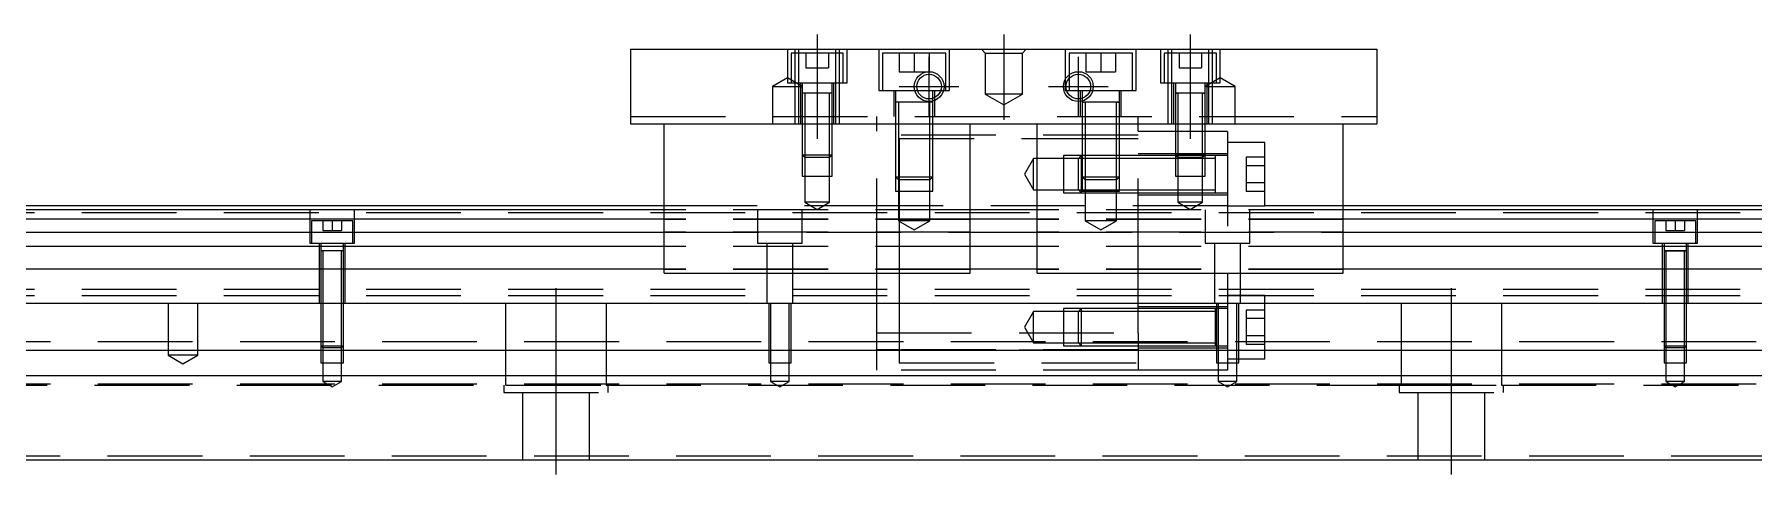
# Model space of a CAD drawing. Extents: x -10 to 896, y -252 to 77.
# Drawn here: x 220.1 to 450.5, y -223.3 to -164.3 of the extents above; entities that cross this region are included whole.
import ezdxf

# ---------------------------------------------------------------- set-up
doc = ezdxf.new("R2010")
doc.units = 0
doc.linetypes.add('CENTER', pattern=[50.8, 31.75, -6.35, 6.35, -6.35])
doc.linetypes.add('DASHED', pattern=[19.05, 12.7, -6.35])
doc.layers.get('0').update_dxf_attribs({"linetype": 'CONTINUOUS'})
doc.layers.add('CENTER', color=1, linetype='CENTER')

msp = doc.modelspace()

# ---------------------------------------------------------------- linework, layer by layer
at = {"color": 7, "linetype": 'CONTINUOUS'}
for p, q in [((300, -166.31), (300, -176.31)), ((300, -166.31), (400, -166.31)), ((400, -166.31), (400, -176.31)), ((300, -176.31), (400, -176.31)), ((304.5, -196.31), (304.5, -176.31)), ((345.5, -196.31), (345.5, -176.31)), ((354.5, -196.31), (354.5, -176.31)), ((395.5, -196.31), (395.5, -176.31)), ((304.5, -187.81), (0, -187.81)), ((304.5, -187.31), (60.5, -187.31)), ((354.5, -187.81), (345.5, -187.81)), ((650.005, -187.31), (395.5, -187.31)), ((700, -187.81), (395.5, -187.81)), ((304.5, -189.062272), (0, -189.062272)), ((0, -190.83668), (304.5, -190.83668)), ((354.5, -189.062272), (345.5, -189.062272)), ((345.5, -190.83668), (354.5, -190.83668)), ((700, -189.062272), (395.5, -189.062272)), ((395.5, -190.83668), (700, -190.83668)), ((304.5, -192.733076), (0, -192.733076)), ((354.5, -192.733076), (345.5, -192.733076)), ((700, -192.733076), (395.5, -192.733076)), ((304.5, -195.787372), (0, -195.787372)), ((354.5, -195.787372), (345.5, -195.787372)), ((700, -195.787372), (395.5, -195.787372)), ((304.5, -196.31), (345.5, -196.31)), ((354.5, -196.31), (395.5, -196.31)), ((0, -200.31), (700, -200.31)), ((378.4, -203.56), (378.4, -201.059994)), ((378.4, -206.060006), (378.4, -201.059994)), ((378.4, -203.56), (378.4, -201.059994)), ((378.4, -206.060006), (378.4, -201.059994)), ((378.4, -205.66), (378.4, -201.46)), ((0, -206.61), (700, -206.61)), ((378.4, -206.060006), (378.4, -205.66)), ((0, -210.01), (700, -210.01)), ((0, -221.31), (700, -221.31))]:
    msp.add_line(p, q, dxfattribs=at)
at = {"color": 3, "linetype": 'DASHED'}
for p, q in [((321, -166.31), (321, -170.81)), ((328.5, -166.81), (321.5, -166.81)), ((321.5, -166.81), (321.5, -170.81)), ((322.000006, -166.31), (322.000006, -166.81)), ((322.000006, -166.81), (322.000006, -170.81)), ((322.5, -166.31), (322.5, -176.31)), ((323.5, -166.81), (323.5, -168.81)), ((325, -166.81), (325, -168.81)), ((326.5, -166.81), (326.5, -168.81)), ((327.5, -176.31), (327.5, -166.31)), ((327.999994, -166.81), (327.999994, -166.31)), ((327.999994, -170.81), (327.999994, -166.81)), ((328.5, -170.81), (328.5, -166.81)), ((329, -170.81), (329, -166.31)), ((333.25, -166.31), (333.25, -171.81)), ((342.25, -166.81), (333.75, -166.81)), ((333.75, -166.81), (333.75, -171.81)), ((336, -166.81), (336, -169.31)), ((338, -166.81), (338, -169.31)), ((340, -166.81), (340, -169.31)), ((342.25, -171.81), (342.25, -166.81)), ((342.75, -171.81), (342.75, -166.31)), ((347, -166.31), (347.5, -166.81)), ((347.5, -166.81), (347.5, -172.31)), ((347.5, -166.81), (352.5, -166.81)), ((352.5, -166.81), (353, -166.31)), ((352.5, -172.31), (352.5, -166.81)), ((358.25, -166.31), (358.25, -171.81)), ((367.25, -166.81), (358.75, -166.81)), ((358.75, -166.81), (358.75, -169.74875)), ((361, -166.81), (361, -169.31)), ((363, -166.81), (363, -169.31)), ((365, -166.81), (365, -169.31)), ((367.25, -171.81), (367.25, -166.81)), ((367.75, -171.81), (367.75, -166.31)), ((371, -166.31), (371, -170.81)), ((378.5, -166.81), (371.5, -166.81)), ((371.5, -166.81), (371.5, -170.81)), ((372.000006, -166.31), (372.000006, -166.81)), ((372.000006, -166.81), (372.000006, -170.81)), ((372.5, -166.31), (372.5, -176.31)), ((373.5, -166.81), (373.5, -168.81)), ((375, -166.81), (375, -168.81)), ((376.5, -166.81), (376.5, -168.81)), ((377.5, -176.31), (377.5, -166.31)), ((377.999994, -166.81), (377.999994, -166.31)), ((377.999994, -170.81), (377.999994, -166.81)), ((378.5, -170.81), (378.5, -166.81)), ((379, -170.81), (379, -166.31)), ((321, -170.1553), (319, -171.31)), ((323, -171.31), (321, -170.1553)), ((323.5, -168.81), (325, -168.81)), ((325, -168.81), (326.5, -168.81)), ((336, -169.31), (338, -169.31)), ((338, -169.31), (340, -169.31)), ((358.75, -169.74875), (358.75, -170.232968)), ((358.75, -170.232968), (358.75, -171.81)), ((361, -169.31), (363, -169.31)), ((363, -169.31), (365, -169.31)), ((373.5, -168.81), (375, -168.81)), ((375, -168.81), (376.5, -168.81)), ((379, -170.1553), (377, -171.31)), ((381, -171.31), (379, -170.1553)), ((319, -171.31), (323, -171.31)), ((319, -171.31), (319, -176.31)), ((321, -170.81), (329, -170.81)), ((322.000006, -170.81), (322.000006, -176.31)), ((322.75, -170.81), (322.75, -176.31)), ((327.000006, -172.21), (322.999994, -172.21)), ((327.000006, -172.21), (322.999994, -172.21)), ((323, -170.81), (323, -172.21)), ((323, -172.205), (323, -172.21)), ((323.216708, -172.21), (323, -172.21)), ((323, -172.21), (323, -172.215)), ((323, -172.21), (323, -176.31)), ((326.783332, -172.21), (323.216708, -172.21)), ((323.35, -172.21), (323.35, -176.31)), ((326.65, -176.31), (326.65, -172.21)), ((327, -172.21), (326.783332, -172.21)), ((327, -172.21), (327, -170.81)), ((327, -172.21), (327, -172.205)), ((327, -172.215), (327, -172.21)), ((327, -176.31), (327, -172.21)), ((327.25, -176.31), (327.25, -170.81)), ((327.999994, -176.31), (327.999994, -170.81)), ((333.25, -171.81), (342.75, -171.81)), ((335.25, -171.81), (335.25, -175.31)), ((335.5, -171.81), (335.5, -173.41)), ((340.5, -172.882418), (340.5, -171.81)), ((340.75, -175.31), (340.75, -171.81)), ((347.5, -172.31), (350, -173.753376)), ((352.5, -172.31), (347.5, -172.31)), ((350, -173.753376), (352.5, -172.31)), ((358.25, -171.81), (367.75, -171.81)), ((360.25, -171.81), (360.25, -175.31)), ((360.5, -171.81), (360.5, -172.882418)), ((365.5, -173.41), (365.5, -171.81)), ((365.75, -175.31), (365.75, -171.81)), ((371, -170.81), (379, -170.81)), ((372.000006, -170.81), (372.000006, -176.31)), ((372.75, -170.81), (372.75, -176.31)), ((377.000006, -172.21), (372.999994, -172.21)), ((377.000006, -172.21), (372.999994, -172.21)), ((377.000006, -172.21), (372.999994, -172.21)), ((373, -170.81), (373, -172.21)), ((373, -172.205), (373, -172.21)), ((373, -172.21), (373.216462, -172.21)), ((373.216708, -172.21), (373, -172.21)), ((373, -172.21), (373, -172.215)), ((373, -172.21), (373, -176.31)), ((376.783332, -172.21), (373.216708, -172.21)), ((373.35, -172.21), (373.35, -176.31)), ((376.65, -176.31), (376.65, -172.21)), ((377, -172.21), (376.783332, -172.21)), ((376.783538, -172.21), (377, -172.21)), ((377, -172.21), (377, -170.81)), ((377, -171.31), (381, -171.31)), ((377, -172.21), (377, -172.205)), ((377, -172.215), (377, -172.21)), ((377, -176.31), (377, -172.21)), ((377.25, -176.31), (377.25, -170.81)), ((377.999994, -176.31), (377.999994, -170.81)), ((381, -176.31), (381, -171.31)), ((340.500006, -173.41), (335.499994, -173.41)), ((335.5, -173.405), (335.5, -173.41)), ((335.757468, -173.41), (335.5, -173.41)), ((335.5, -173.41), (335.5, -173.415)), ((335.5, -173.41), (335.5, -175.31)), ((340.013852, -173.41), (335.757468, -173.41)), ((335.9, -173.41), (335.9, -175.31)), ((340.242552, -173.41), (340.013852, -173.41)), ((340.1, -175.31), (340.1, -173.41)), ((340.5, -173.41), (340.242552, -173.41)), ((340.5, -173.246492), (340.5, -172.882418)), ((340.5, -173.41), (340.5, -173.246492)), ((340.5, -173.41), (340.5, -173.405)), ((340.5, -173.415), (340.5, -173.41)), ((340.5, -175.31), (340.5, -173.41)), ((365.500006, -173.41), (360.499994, -173.41)), ((365.500006, -173.41), (360.499994, -173.41)), ((365.500006, -173.41), (360.499994, -173.41)), ((360.5, -172.882418), (360.5, -173.246492)), ((360.5, -173.246492), (360.5, -173.41)), ((360.5, -173.405), (360.5, -173.41)), ((360.5, -173.41), (360.757448, -173.41)), ((360.757468, -173.41), (360.5, -173.41)), ((360.5, -173.41), (360.5, -173.415)), ((360.5, -173.41), (360.5, -175.31)), ((365.242552, -173.41), (360.757468, -173.41)), ((360.9, -173.41), (360.9, -175.31)), ((365.1, -175.31), (365.1, -173.41)), ((365.5, -173.41), (365.242552, -173.41)), ((365.242602, -173.41), (365.5, -173.41)), ((365.5, -173.41), (365.5, -173.405)), ((365.5, -173.415), (365.5, -173.41)), ((365.5, -175.31), (365.5, -173.41)), ((300, -175.31), (400, -175.31)), ((323, -176.31), (323, -180.46)), ((323.000006, -176.31), (323.000002, -180.46)), ((323.35, -176.31), (323.35, -180.81)), ((326.65, -180.81), (326.65, -176.31)), ((326.999998, -180.46), (326.999994, -176.31)), ((327, -180.46), (327, -176.31)), ((333, -176.31), (333, -175.31)), ((333, -196.31), (333, -176.31)), ((335.5, -175.31), (335.5, -176.31)), ((335.5, -176.31), (335.5, -183.41)), ((335.500006, -175.31), (335.500006, -176.31)), ((335.500006, -176.31), (335.500006, -183.410006)), ((335.9, -175.31), (335.9, -176.31)), ((335.9, -176.31), (335.9, -183.81)), ((340.1, -176.31), (340.1, -175.31)), ((340.1, -183.81), (340.1, -176.31)), ((340.499994, -176.31), (340.499994, -175.31)), ((340.499994, -183.410006), (340.499994, -176.31)), ((340.5, -176.31), (340.5, -175.31)), ((340.5, -183.41), (340.5, -176.31)), ((360.5, -175.31), (360.5, -183.41)), ((360.500006, -175.31), (360.500006, -183.41)), ((360.9, -175.31), (360.9, -183.81)), ((365.1, -176.31), (365.1, -175.31)), ((365.1, -183.81), (365.1, -176.31)), ((365.499994, -176.31), (365.499994, -175.31)), ((365.499994, -183.410006), (365.499994, -176.31)), ((365.5, -176.31), (365.5, -175.31)), ((365.5, -183.41), (365.5, -176.31)), ((368, -176.31), (368, -175.31)), ((368, -196.31), (368, -176.31)), ((373, -177.31), (368, -177.31)), ((373, -176.31), (373, -180.46)), ((373.35, -177.31), (373, -177.31)), ((373.000006, -176.31), (373.000002, -180.46)), ((373.35, -176.31), (373.35, -180.81)), ((376.65, -177.31), (373.35, -177.31)), ((376.65, -180.81), (376.65, -176.31)), ((377, -177.31), (376.65, -177.31)), ((376.999998, -180.46), (376.999994, -176.31)), ((377, -180.46), (377, -176.31)), ((380, -177.31), (377, -177.31)), ((380, -177.31), (380, -196.31)), ((368, -177.81), (333, -177.81)), ((336, -178.31), (336, -183.81)), ((340.1, -178.31), (336, -178.31)), ((340.5, -178.31), (340.1, -178.31)), ((365.1, -178.31), (340.5, -178.31)), ((365.5, -178.31), (365.1, -178.31)), ((368, -178.31), (365.5, -178.31)), ((385, -178.81), (380, -178.81)), ((385, -187.31), (385, -178.81)), ((323, -180.46), (327, -180.46)), ((323, -180.46), (323.35, -180.81)), ((323.000002, -180.46), (323.000006, -183.31)), ((326.65, -180.81), (323.35, -180.81)), ((323.35, -180.81), (323.35, -183.31)), ((326.65, -180.81), (327, -180.46)), ((326.65, -183.31), (326.65, -180.81)), ((326.999994, -183.31), (326.999998, -180.46)), ((354, -180.96), (352.787564, -183.06)), ((354, -185.16), (354, -180.96)), ((358, -180.96), (354, -180.96)), ((360.4, -180.560002), (358, -180.560006)), ((358, -180.560006), (358, -185.559994)), ((360, -180.96), (358, -180.96)), ((360.4, -180.56), (360, -180.96)), ((360, -185.16), (360, -180.96)), ((365.1, -180.96), (360, -180.96)), ((360.4, -180.56), (360.4, -185.56)), ((365.1, -180.56), (360.4, -180.56)), ((365.1, -180.560006), (360.4, -180.560002)), ((365.5, -180.56), (365.1, -180.56)), ((365.5, -180.560006), (365.1, -180.560006)), ((365.5, -180.96), (365.1, -180.96)), ((368, -180.56), (365.5, -180.56)), ((368, -180.560006), (365.5, -180.560006)), ((368, -180.96), (365.5, -180.96)), ((380, -180.31), (368, -180.31)), ((373.000006, -180.56), (368, -180.56)), ((373.000006, -180.96), (368, -180.96)), ((373, -180.46), (377, -180.46)), ((373, -180.46), (373.35, -180.81)), ((373.000002, -180.46), (373.000006, -183.31)), ((373.1, -180.56), (373.000006, -180.56)), ((376.999994, -180.96), (373.000006, -180.96)), ((373.35, -180.56), (373.1, -180.56)), ((376.65, -180.56), (373.35, -180.56)), ((376.65, -180.81), (373.35, -180.81)), ((373.35, -180.81), (373.35, -183.31)), ((376.65, -180.81), (377, -180.46)), ((376.9, -180.56), (376.65, -180.56)), ((376.65, -183.31), (376.65, -180.81)), ((376.999994, -180.56), (376.9, -180.56)), ((376.999994, -183.31), (376.999998, -180.46)), ((378.4, -180.56), (376.999994, -180.56)), ((378.4, -180.96), (376.999994, -180.96)), ((378.4, -180.56), (378.395, -180.56)), ((378.4, -182.909968), (378.4, -180.559994)), ((378.4, -180.817468), (378.4, -180.56)), ((378.405, -180.56), (378.4, -180.56)), ((380, -180.56), (378.4, -180.56)), ((378.4, -182.909954), (378.4, -180.817468)), ((382.5, -180.750598), (382.5, -181.9053)), ((385, -180.750598), (382.5, -180.750598)), ((385, -181.9053), (382.5, -181.9053)), ((382.5, -181.9053), (382.5, -184.2147)), ((323.000006, -183.31), (326.999994, -183.31)), ((323.35, -183.31), (323.35, -186.81)), ((326.65, -186.81), (326.65, -183.31)), ((335.5, -183.41), (340.5, -183.41)), ((335.5, -183.41), (335.9, -183.81)), ((335.500006, -183.410006), (335.500006, -185.31)), ((340.1, -183.81), (335.9, -183.81)), ((335.9, -183.81), (335.9, -185.31)), ((336, -183.81), (336, -196.31)), ((340.1, -183.81), (340.5, -183.41)), ((340.1, -185.31), (340.1, -183.81)), ((340.499994, -185.31), (340.499994, -183.410006)), ((352.787564, -183.06), (354, -185.16)), ((360.5, -183.41), (365.5, -183.41)), ((360.5, -183.41), (360.9, -183.81)), ((360.500006, -183.41), (360.500006, -185.31)), ((365.1, -183.81), (360.9, -183.81)), ((360.9, -183.81), (360.9, -185.31)), ((365.1, -183.81), (365.5, -183.41)), ((365.1, -185.31), (365.1, -183.81)), ((365.499994, -185.31), (365.499994, -183.410006)), ((373.000006, -183.31), (376.999994, -183.31)), ((373.35, -183.31), (373.35, -186.81)), ((376.65, -186.81), (376.65, -183.31)), ((378.4, -183.26002), (378.4, -182.909954)), ((378.4, -185.560006), (378.4, -182.909968)), ((378.4, -185.302552), (378.4, -183.26002)), ((385, -184.2147), (382.5, -184.2147)), ((382.5, -184.2147), (382.5, -185.369402)), ((335.500006, -185.31), (340.499994, -185.31)), ((335.9, -185.31), (335.9, -189.31)), ((340.1, -189.31), (340.1, -185.31)), ((354, -185.16), (358, -185.16)), ((358, -185.16), (360, -185.16)), ((358, -185.559994), (360.4, -185.559994)), ((360, -185.16), (368, -185.16)), ((360, -185.16), (360.4, -185.56)), ((360, -185.16), (368, -185.16)), ((360.4, -185.559994), (368, -185.559994)), ((360.4, -185.56), (368, -185.56)), ((360.500006, -185.31), (365.499994, -185.31)), ((360.9, -185.31), (360.9, -189.31)), ((365.1, -189.31), (365.1, -185.31)), ((368, -185.16), (378.4, -185.16)), ((368, -185.56), (378.405, -185.56)), ((368, -185.81), (380, -185.81)), ((378.395, -185.56), (380, -185.56)), ((378.4, -185.56), (378.4, -185.302552)), ((385, -185.369402), (382.5, -185.369402)), ((55, -188.185), (650, -188.185)), ((257, -187.81), (257, -192.31)), ((263, -192.31), (263, -187.81)), ((336, -187.31), (304.5, -187.31)), ((345.5, -187.81), (304.5, -187.81)), ((317, -187.81), (317, -192.31)), ((323, -192.31), (323, -187.81)), ((326.65, -186.81), (323.35, -186.81)), ((323.35, -186.81), (325, -187.762628)), ((325, -187.762628), (326.65, -186.81)), ((380, -187.31), (336, -187.31)), ((395.5, -187.81), (354.5, -187.81)), ((376.65, -186.81), (373.35, -186.81)), ((373.35, -186.81), (375, -187.762628)), ((375, -187.762628), (376.65, -186.81)), ((377, -187.81), (377, -192.31)), ((380, -187.31), (385, -187.31)), ((383, -192.31), (383, -187.81)), ((395.5, -187.31), (385, -187.31)), ((437, -187.81), (437, -192.31)), ((443, -192.31), (443, -187.81)), ((262.75, -189.31), (257.25, -189.31)), ((257.25, -189.31), (257.25, -192.31)), ((258.75, -189.31), (258.75, -190.61)), ((258.75, -190.61), (260, -190.61)), ((260, -189.31), (260, -190.61)), ((260, -190.61), (261.25, -190.61)), ((261.25, -189.31), (261.25, -190.61)), ((262.75, -192.31), (262.75, -189.31)), ((345.5, -189.062272), (304.5, -189.062272)), ((345.5, -189.107056), (304.5, -189.107056)), ((345.5, -190.81), (304.5, -190.81)), ((304.5, -190.83668), (345.5, -190.83668)), ((340.1, -189.31), (335.9, -189.31)), ((335.9, -189.31), (338, -190.522436)), ((338, -190.522436), (340.1, -189.31)), ((395.5, -189.062272), (354.5, -189.062272)), ((395.5, -189.107056), (354.5, -189.107056)), ((395.5, -190.81), (354.5, -190.81)), ((354.5, -190.83668), (395.5, -190.83668)), ((365.1, -189.31), (360.9, -189.31)), ((360.9, -189.31), (363, -190.522436)), ((363, -190.522436), (365.1, -189.31)), ((442.75, -189.31), (437.25, -189.31)), ((437.25, -189.31), (437.25, -192.31)), ((438.75, -189.31), (438.75, -190.61)), ((438.75, -190.61), (440, -190.61)), ((440, -189.31), (440, -190.61)), ((440, -190.61), (441.25, -190.61)), ((441.25, -189.31), (441.25, -190.61)), ((442.75, -192.31), (442.75, -189.31)), ((257, -192.31), (263, -192.31)), ((258.25, -192.31), (258.25, -200.31)), ((259.998804, -193.31), (258.499994, -193.31)), ((258.5, -192.31), (258.5, -193.31)), ((258.5, -193.305), (258.5, -193.31)), ((258.624678, -193.31), (258.5, -193.31)), ((258.5, -193.31), (258.5, -193.315)), ((258.5, -193.31), (258.5, -200.31)), ((259.998804, -193.31), (258.624678, -193.31)), ((258.75, -193.31), (258.75, -200.31)), ((261.500006, -193.31), (259.998804, -193.31)), ((261.37533, -193.31), (259.998804, -193.31)), ((261.25, -200.31), (261.25, -193.31)), ((261.5, -193.31), (261.37533, -193.31)), ((261.5, -193.31), (261.5, -192.31)), ((261.5, -193.31), (261.5, -193.305)), ((261.5, -193.315), (261.5, -193.31)), ((261.5, -200.31), (261.5, -193.31)), ((261.75, -200.31), (261.75, -192.31)), ((345.5, -192.733076), (304.5, -192.733076)), ((317, -192.31), (323, -192.31)), ((318.25, -192.31), (318.25, -200.31)), ((321.75, -200.31), (321.75, -192.31)), ((395.5, -192.733076), (354.5, -192.733076)), ((377, -192.31), (383, -192.31)), ((378.25, -192.31), (378.25, -200.31)), ((381.75, -200.31), (381.75, -192.31)), ((437, -192.31), (443, -192.31)), ((438.25, -192.31), (438.25, -200.31)), ((441.500006, -193.31), (438.499994, -193.31)), ((439.998804, -193.31), (438.499994, -193.31)), ((438.5, -192.31), (438.5, -193.31)), ((438.5, -193.305), (438.5, -193.31)), ((438.5, -193.31), (438.62467, -193.31)), ((438.624678, -193.31), (438.5, -193.31)), ((438.5, -193.31), (438.5, -193.315)), ((438.5, -193.31), (438.5, -200.31)), ((438.62467, -193.31), (441.375392, -193.31)), ((439.998804, -193.31), (438.624678, -193.31)), ((438.75, -193.31), (438.75, -200.31)), ((441.500006, -193.31), (439.998804, -193.31)), ((441.37533, -193.31), (439.998804, -193.31)), ((441.25, -200.31), (441.25, -193.31)), ((441.5, -193.31), (441.37533, -193.31)), ((441.375392, -193.31), (441.5, -193.31)), ((441.5, -193.31), (441.5, -192.31)), ((441.5, -193.31), (441.5, -193.305)), ((441.5, -193.315), (441.5, -193.31)), ((441.5, -200.31), (441.5, -193.31)), ((441.75, -200.31), (441.75, -192.31)), ((345.5, -195.787372), (304.5, -195.787372)), ((345.5, -195.81), (304.5, -195.81)), ((395.5, -195.787372), (354.5, -195.787372)), ((395.5, -195.81), (354.5, -195.81)), ((333, -200.31), (333, -196.31)), ((336, -196.31), (336, -200.31)), ((368, -200.31), (368, -196.31)), ((380, -196.31), (380, -200.31)), ((55, -198.435), (650, -198.435)), ((55, -199.31), (650, -199.31)), ((238, -200.31), (238, -207.31)), ((242, -207.31), (242, -200.31)), ((258.5, -200.31), (258.5, -206.06)), ((258.500006, -200.31), (258.500002, -206.06)), ((258.75, -200.31), (258.75, -206.31)), ((261.25, -206.31), (261.25, -200.31)), ((261.499998, -206.06), (261.499994, -200.31)), ((261.5, -206.06), (261.5, -200.31)), ((283.291796, -211.31), (283.291796, -200.31)), ((296.708204, -200.31), (296.708204, -211.31)), ((318.500006, -200.31), (318.500006, -206.61)), ((318.75, -200.31), (318.75, -208.31)), ((321.25, -208.31), (321.25, -200.31)), ((321.499994, -206.61), (321.499994, -200.31)), ((333, -204.31), (333, -200.31)), ((336, -200.31), (336, -206.61)), ((368, -204.31), (368, -200.31)), ((378.500006, -200.31), (378.500006, -206.61)), ((378.75, -200.31), (378.75, -208.31)), ((385, -199.31), (380, -199.31)), ((380, -200.31), (380, -206.61)), ((381.25, -208.31), (381.25, -200.31)), ((381.499994, -206.61), (381.499994, -200.31)), ((385, -200.31), (385, -199.31)), ((385, -206.61), (385, -200.31)), ((403.291796, -211.31), (403.291796, -200.31)), ((416.708204, -200.31), (416.708204, -211.31)), ((438.5, -200.31), (438.5, -206.06)), ((438.500006, -200.31), (438.500002, -206.06)), ((438.75, -200.31), (438.75, -206.31)), ((441.25, -206.31), (441.25, -200.31)), ((441.499998, -206.06), (441.499994, -200.31)), ((441.5, -206.06), (441.5, -200.31)), ((354, -201.46), (352.787564, -203.56)), ((354, -205.66), (354, -201.46)), ((358, -201.46), (354, -201.46)), ((360.4, -201.060002), (358, -201.060006)), ((358, -201.060006), (358, -206.059994)), ((360, -201.46), (358, -201.46)), ((360.4, -201.06), (360, -201.46)), ((360, -205.66), (360, -201.46)), ((368, -201.46), (360, -201.46)), ((360.4, -201.06), (360.4, -206.06)), ((368, -201.06), (360.4, -201.06)), ((368, -201.060006), (360.4, -201.060002)), ((380, -200.81), (368, -200.81)), ((378.405, -201.06), (368, -201.06)), ((378.4, -201.46), (368, -201.46)), ((378.500006, -201.06), (378.395, -201.06)), ((380, -201.06), (378.500006, -201.06)), ((382.5, -201.250598), (382.5, -202.4053)), ((385, -201.250598), (382.5, -201.250598)), ((385, -202.4053), (382.5, -202.4053)), ((382.5, -202.4053), (382.5, -204.7147)), ((333, -204.31), (368, -204.31)), ((333, -206.61), (333, -204.31)), ((352.787564, -203.56), (354, -205.66)), ((368, -204.31), (368, -206.61)), ((382.5, -204.7147), (382.5, -205.869402)), ((385, -204.7147), (382.5, -204.7147)), ((0, -205.46), (700, -205.46)), ((242, -207.31), (238, -207.31)), ((238, -207.31), (240, -208.4647)), ((240, -208.4647), (242, -207.31)), ((258.5, -206.06), (261.5, -206.06)), ((258.5, -206.06), (258.75, -206.31)), ((258.500002, -206.06), (258.500006, -206.61)), ((258.500006, -206.61), (258.500006, -208.31)), ((261.25, -206.31), (258.75, -206.31)), ((258.75, -206.31), (258.75, -208.31)), ((261.25, -206.31), (261.5, -206.06)), ((261.25, -208.31), (261.25, -206.31)), ((261.499994, -206.61), (261.499998, -206.06)), ((261.499994, -208.31), (261.499994, -206.61)), ((318.500006, -206.61), (318.500006, -208.31)), ((321.499994, -208.31), (321.499994, -206.61)), ((333, -206.585918), (368, -206.585918)), ((336, -206.585918), (333, -206.585918)), ((333, -209.31), (333, -206.61)), ((368, -206.585918), (336, -206.585918)), ((336, -206.61), (336, -208.31)), ((354, -205.66), (358, -205.66)), ((358, -205.66), (360, -205.66)), ((358, -206.059994), (360.4, -206.059998)), ((360, -205.66), (368, -205.66)), ((360, -205.66), (360.4, -206.06)), ((360.4, -206.059998), (368, -206.059994)), ((360.4, -206.06), (368, -206.06)), ((368, -205.66), (378.4, -205.66)), ((368, -206.06), (378.4, -206.06)), ((368, -206.31), (380, -206.31)), ((368, -206.61), (368, -209.31)), ((378.395, -206.06), (378.4, -206.06)), ((378.4, -206.06), (378.500006, -206.06)), ((378.4, -206.06), (378.405, -206.06)), ((378.500006, -206.06), (380, -206.06)), ((378.500006, -206.61), (378.500006, -208.31)), ((380, -206.61), (380, -208.31)), ((381.499994, -208.31), (381.499994, -206.61)), ((385, -205.869402), (382.5, -205.869402)), ((385, -207.81), (385, -206.61)), ((438.5, -206.06), (441.5, -206.06)), ((438.5, -206.06), (438.75, -206.31)), ((438.500002, -206.06), (438.500006, -206.61)), ((438.500006, -206.61), (438.500006, -208.31)), ((441.25, -206.31), (438.75, -206.31)), ((438.75, -206.31), (438.75, -208.31)), ((441.25, -206.31), (441.5, -206.06)), ((441.25, -208.31), (441.25, -206.31)), ((441.499994, -206.61), (441.499998, -206.06)), ((441.499994, -208.31), (441.499994, -206.61)), ((258.500006, -208.31), (261.499994, -208.31)), ((258.75, -208.31), (258.75, -210.81)), ((261.25, -210.81), (261.25, -208.31)), ((318.500006, -208.31), (321.499994, -208.31)), ((318.75, -208.31), (318.75, -210.81)), ((321.25, -210.81), (321.25, -208.31)), ((368, -209.31), (333, -209.31)), ((336, -208.31), (368, -208.31)), ((380, -209.31), (368, -209.31)), ((378.500006, -208.31), (381.499994, -208.31)), ((378.75, -208.31), (378.75, -210.81)), ((380, -207.81), (381.499994, -207.81)), ((380, -208.31), (380, -209.31)), ((381.25, -210.81), (381.25, -208.31)), ((381.499994, -207.81), (385, -207.81)), ((438.500006, -208.31), (441.499994, -208.31)), ((438.75, -208.31), (438.75, -210.81)), ((441.25, -210.81), (441.25, -208.31)), ((0, -211.16), (700, -211.16)), ((56.708204, -211.31), (283.291796, -211.31)), ((261.25, -210.81), (258.75, -210.81)), ((258.75, -210.81), (260, -211.531688)), ((260, -211.531688), (261.25, -210.81)), ((283, -211.31), (283, -212.31)), ((283.291796, -211.31), (296.708204, -211.31)), ((296.708204, -211.31), (403.291796, -211.31)), ((297, -212.31), (297, -211.31)), ((321.25, -210.81), (318.75, -210.81)), ((318.75, -210.81), (320, -211.531688)), ((320, -211.531688), (321.25, -210.81)), ((381.25, -210.81), (378.75, -210.81)), ((378.75, -210.81), (380, -211.531688)), ((380, -211.531688), (381.25, -210.81)), ((403, -211.31), (403, -212.31)), ((403.291796, -211.31), (416.708204, -211.31)), ((416.708204, -211.31), (643.291796, -211.31)), ((417, -212.31), (417, -211.31)), ((441.25, -210.81), (438.75, -210.81)), ((438.75, -210.81), (440, -211.531688)), ((440, -211.531688), (441.25, -210.81)), ((283, -212.31), (297, -212.31)), ((285.5, -212.31), (285.5, -221.31)), ((294.5, -221.31), (294.5, -212.31)), ((403, -212.31), (417, -212.31)), ((405.5, -212.31), (405.5, -221.31)), ((414.5, -221.31), (414.5, -212.31)), ((77.499994, -220.81), (700, -220.81))]:
    msp.add_line(p, q, dxfattribs=at)
at = {"color": 3, "linetype": 'CONTINUOUS'}
for centre in [(340, -171.31), (360, -171.31)]:
    msp.add_circle(centre, 2, dxfattribs=at)
at = {"color": 7, "linetype": 'CONTINUOUS'}
for centre in [(340, -171.31), (360, -171.31)]:
    msp.add_circle(centre, 1.65, dxfattribs=at)
at = {"layer": 'CENTER', "color": 1, "linetype": 'CENTER'}
for p, q in [((325, -164.31), (325, -178.31)), ((350, -164.31), (350, -175.753376)), ((375, -164.31), (375, -178.31)), ((340, -175.31), (340, -167.31)), ((360, -175.31), (360, -167.31)), ((336, -171.31), (344, -171.31)), ((356, -171.31), (364, -171.31)), ((290, -223.31), (290, -198.31)), ((410, -223.31), (410, -198.31))]:
    msp.add_line(p, q, dxfattribs=at)

doc.saveas('drawing.dxf')
